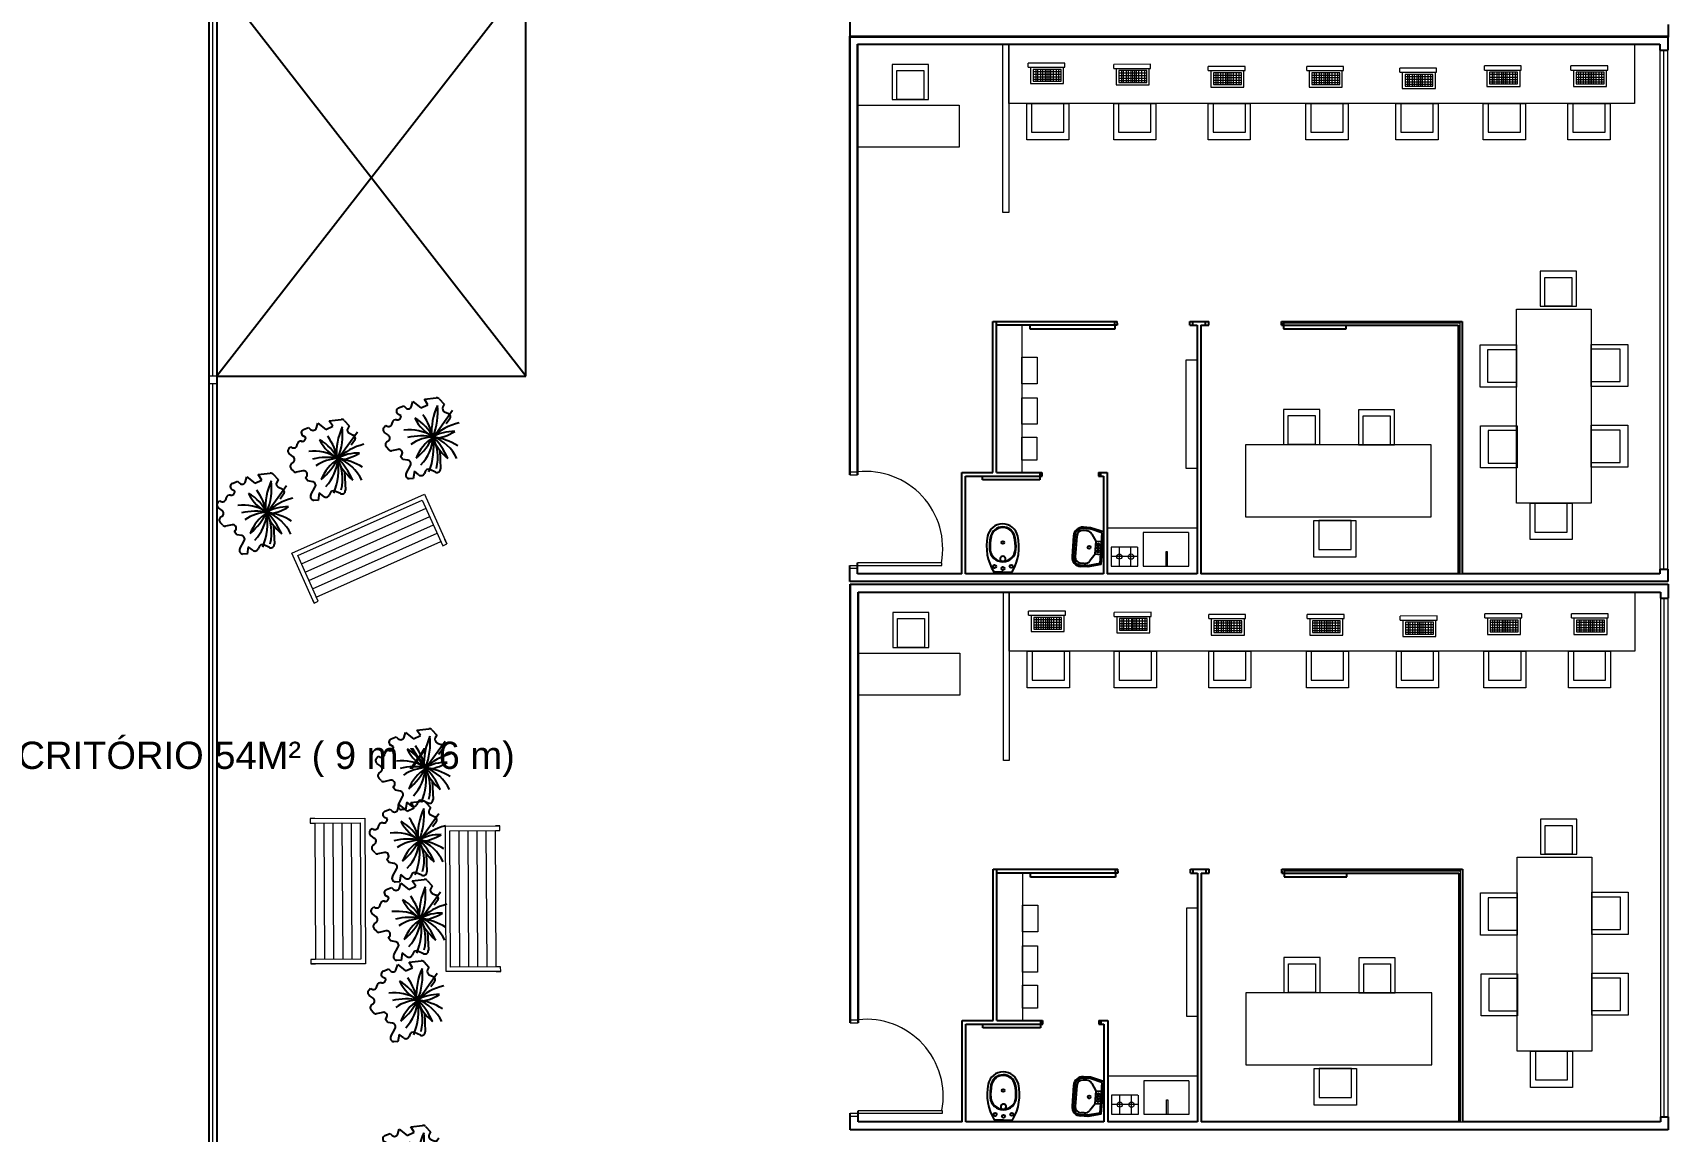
# Model space of a CAD drawing. Header units: metres. Extents: x 325024 to 7190115, y 7391967 to 10157759.
# Drawn here: x 326728.03 to 326746.02, y 7393251.43 to 7393263.52 of the extents above; entities that cross this region are included whole.
import ezdxf

# ---------------------------------------------------------------- set-up
doc = ezdxf.new("R2010")
doc.units = ezdxf.units.M
doc.layers.get('0').update_dxf_attribs({"lineweight": 18})
for name, color, linetype, lineweight in [('ESQUADRIA', 2, 'Continuous', 15), ('linagrossa', 7, 'Continuous', 25), ('MÓVEIS', 7, 'Continuous', 13), ('PISO', 254, 'Continuous', 9), ('VIDRO', 4, 'Continuous', 15)]:
    doc.layers.add(name, color=color, linetype=linetype, lineweight=lineweight)
for name, color, linetype in [('greeb', 92, 'Continuous'), ('HIDRAULICA', 3, 'Continuous'), ('PECAS', 2, 'Continuous'), ('TEXTO', 2, 'Continuous')]:
    doc.layers.add(name, color=color, linetype=linetype)
doc.styles.get("Standard").update_dxf_attribs({"font": 'arial.ttf'})

# ---------------------------------------------------------------- blocks, each defined once
blk = doc.blocks.new('new block.dwg vaso sanitario')
at = {"layer": 'PECAS', "color": 0}
for q in [(0, 95.742742), (0, -95.742742)]:
    blk.add_line((0, 0), q, dxfattribs=at)
for centre, radius in [((40.000002, 0), 17.500001), ((62.500003, 91.500003), 17.500001), ((325.000014, 0), 15.000001), ((62.500003, -91.500004), 17.500001)]:
    blk.add_circle(centre, radius, dxfattribs=at)
for centre, radius, start, end in [((7.500001, 95.742742), 7.5, 120.612911, 180), ((281.877309, -367.965429), 546.302538, 78.038978, 120.612911), ((257.500011, 0), 145.000006, 94.115245, 180), ((257.500011, 0), 145.000006, 180, 265.884755), ((257.500011, 0), 138.500006, 94.115245, 180), ((257.500011, 0), 138.500006, 180, 265.884755), ((145.000006, 0), 30.000001, 213.541951, 146.458049), ((282.97582, -354.084727), 500.00002, 77.754014, 94.115245), ((282.97582, -354.084727), 493.50002, 77.754014, 94.115245), ((359.829176, 0), 131.170844, 0, 77.754014), ((359.829176, 0), 131.170844, 282.245986, 0), ((359.829176, 0), 137.670844, 0, 77.754014), ((359.829176, 0), 137.670844, 282.245986, 0), ((359.829176, 0), 170.170846, 0, 78.038978), ((359.829176, 0), 170.170846, 281.961022, 0), ((7.500001, -95.742742), 7.5, 180, 239.387089), ((281.877309, 367.965428), 546.302538, 239.387089, 281.961022), ((282.97582, 354.084726), 500.00002, 265.884755, 282.245986), ((282.97582, 354.084726), 493.50002, 265.884755, 282.245986)]:
    blk.add_arc(centre, radius, start, end, dxfattribs=at)
blk = doc.blocks.new('pia de banheiro')
at = {"layer": 'HIDRAULICA', "color": 0}
for p, q in [((-1167.941, -47.098), (-1167.741, -47.048)), ((-1167.941, -47.598), (-1167.941, -47.098)), ((-1167.921, -47.113), (-1167.736, -47.067)), ((-1167.921, -47.582), (-1167.921, -47.113)), ((-1167.841, -47.248), (-1167.767, -47.141)), ((-1167.741, -47.048), (-1167.632, -47.048)), ((-1167.741, -47.068), (-1167.632, -47.068)), ((-1167.685, -47.098), (-1167.632, -47.098)), ((-1167.921, -47.248), (-1167.841, -47.248)), ((-1167.841, -47.248), (-1167.841, -47.448)), ((-1167.541, -47.506), (-1167.541, -47.189)), ((-1167.511, -47.506), (-1167.511, -47.189)), ((-1167.491, -47.506), (-1167.491, -47.189)), ((-1167.941, -47.598), (-1167.741, -47.648)), ((-1167.841, -47.448), (-1167.921, -47.448)), ((-1167.921, -47.582), (-1167.736, -47.628)), ((-1167.841, -47.448), (-1167.771, -47.553)), ((-1167.741, -47.628), (-1167.632, -47.628)), ((-1167.741, -47.648), (-1167.632, -47.648)), ((-1167.687, -47.598), (-1167.632, -47.598))]:
    blk.add_line(p, q, dxfattribs=at)
for centre, radius in [((-1167.881, -47.348), 0.0195), ((-1167.881, -47.298), 0.0183), ((-1167.881, -47.398), 0.0182), ((-1167.741, -47.348), 0.0234)]:
    blk.add_circle(centre, radius, dxfattribs=at)
for centre, radius, start, end in [((-1167.685, -47.198), 0.1, 90, 145.2405), ((-1167.632, -47.189), 0.141, 0, 90), ((-1167.632, -47.189), 0.121, 0, 90), ((-1167.632, -47.189), 0.0914, 0, 90), ((-1167.687, -47.498), 0.1, 213.7272, 270), ((-1167.632, -47.506), 0.0914, 270, 0), ((-1167.632, -47.506), 0.121, 270, 0), ((-1167.632, -47.506), 0.141, 270, 0)]:
    blk.add_arc(centre, radius, start, end, dxfattribs=at)
blk = doc.blocks.new('tree-pl-31')
at = {"color": 0, "linetype": 'ByBlock'}
for p, q in [((-0.025, 0.096), (-0.862, 0.508)), ((-0.607, 0.471), (-0.458, 0.392)), ((-1.118, 0.086), (-0.991, 0.248)), ((-0.991, 0.248), (-0.91, 0.222)), ((-0.783, 0.29), (-0.75, 0.409)), ((0.314, 0.334), (0.829, 0.44)), ((0.946, 0.317), (0.902, 0.145)), ((0.977, 0.023), (1.035, 0.01)), ((-1.042, -0.33), (-1.136, -0.004)), ((-0.905, -0.207), (-1.042, -0.33)), ((-0.926, -0.64), (-0.782, -0.388)), ((-0.782, -0.388), (-0.905, -0.207)), ((1.118, -0.503), (0.872, -0.418)), ((1.101, -0.136), (1.021, -0.279)), ((1.021, -0.279), (1.238, -0.279)), ((1.238, -0.279), (1.25, -0.398)), ((-0.787, -0.657), (-0.926, -0.64)), ((-0.761, -0.878), (-0.716, -0.812)), ((-0.679, -1.011), (-0.761, -0.878)), ((-0.472, -0.907), (-0.499, -0.99)), ((-0.446, -0.906), (-0.472, -0.907)), ((0.481, -0.835), (0.551, -1.015)), ((0.668, -0.734), (0.62, -0.71)), ((0.74, -0.655), (0.668, -0.734)), ((0.74, -0.513), (0.74, -0.655)), ((-0.214, -1.12), (-0.244, -1.12)), ((-0.14, -1.29), (-0.129, -1.269)), ((-0.077, -1.333), (-0.14, -1.29)), ((0.128, -1.175), (0.069, -1.294)), ((0.32, -1.182), (0.291, -1.15)), ((0.533, -1.094), (0.473, -1.174))]:
    blk.add_line(p, q, dxfattribs=at)
for centre, radius, start, end in [((-0.654, 0.383), 0.1, 62.1589, 164.5493), ((1.134, 1.495), 1.837, 204.0126, 231.1522), ((-1.182, -0.151), 1.219, 11.3557, 42.1465), ((0.929, 0.831), 1.219, 187.747, 218.9832), ((1.485, -0.961), 1.837, 121.9513, 146.5847), ((-1.047, 1.569), 1.837, 303.455, 328.0885), ((1.163, -0.151), 1.219, 124.5644, 168.6443), ((1.805, 0.115), 1.837, 157.6127, 180.8133), ((-1.04, 0.024), 0.1, 141.8627, 196.0799), ((-0.44, -1.708), 1.837, 77.3342, 105.4358), ((-0.44, 1.834), 1.837, 254.5642, 282.6658), ((-0.88, 0.317), 0.1, 252.2434, 344.5493), ((0.679, -1.616), 1.837, 111.5628, 134.1842), ((-1.181, 0.474), 1.219, 305.8088, 342.5666), ((0.68, -0.921), 1.219, 123.7318, 160.4895), ((1.083, -0.411), 1.219, 157.1271, 196.64), ((0.719, -0.892), 1.219, 84.3993, 129.2176), ((-0.565, -1.675), 1.837, 48.9632, 73.7627), ((1.163, 0.343), 1.219, 191.3557, 223.7531), ((1.805, 0.077), 1.837, 179.1867, 202.4381), ((0.558, -1.662), 1.837, 77.2147, 107.9912), ((0.114, -1.127), 1.219, 55.2433, 95.8223), ((0.895, 0.903), 1.219, 222.0761, 257.975), ((0.849, 0.342), 0.1, 345.7453, 101.5547), ((0.999, 0.121), 0.1, 165.7453, 257.3108), ((1.013, -0.088), 0.1, 330.9628, 77.3108), ((0.84, -0.513), 0.1, 71.0828, 180), ((1.151, -0.408), 0.1, 251.0828, 6.0047), ((-0.798, -0.756), 0.1, 325.8594, 83.2062), ((-0.442, -1.006), 0.1, 356.1557, 92.2923), ((0.574, -0.799), 0.1, 62.8336, 201.1591), ((-0.594, -0.959), 0.1, 211.5165, 342.0079), ((-0.242, -1.02), 0.1, 176.1557, 268.7537), ((-0.216, -1.22), 0.1, 330.5417, 88.7537), ((-0.021, -1.25), 0.1, 235.694, 333.9208), ((0.218, -1.219), 0.1, 43.0704, 153.9208), ((0.393, -1.113), 0.1, 223.0704, 322.8351), ((0.453, -1.034), 0.1, 322.8351, 10.9464)]:
    blk.add_arc(centre, radius, start, end, dxfattribs=at)
blk = doc.blocks.new('BANCO DE PRAÇA')
at = {"layer": 'MÓVEIS'}
for p, q in [((-1258.724, -31.249), (-1257.124, -31.249)), ((-1258.724, -31.849), (-1258.724, -31.249)), ((-1258.674, -31.299), (-1257.174, -31.299)), ((-1258.674, -31.849), (-1258.674, -31.299)), ((-1257.174, -31.299), (-1257.174, -31.849)), ((-1257.124, -31.249), (-1257.124, -31.849)), ((-1258.674, -31.399), (-1257.174, -31.399)), ((-1258.674, -31.499), (-1257.174, -31.499)), ((-1258.674, -31.599), (-1257.174, -31.599)), ((-1258.724, -31.799), (-1258.724, -31.849)), ((-1258.674, -31.699), (-1257.174, -31.699)), ((-1258.674, -31.799), (-1257.174, -31.799)), ((-1258.674, -31.849), (-1258.674, -31.799)), ((-1257.174, -31.799), (-1257.174, -31.849)), ((-1257.124, -31.849), (-1257.124, -31.799)), ((-1258.724, -31.849), (-1258.674, -31.849)), ((-1257.174, -31.849), (-1257.124, -31.849))]:
    blk.add_line(p, q, dxfattribs=at)

msp = doc.modelspace()

# ---------------------------------------------------------------- linework, layer by layer
at = {"layer": 'ESQUADRIA'}
for centre in [(326737.189, 7393257.845), (326737.195, 7393251.818)]:
    msp.add_arc(centre, 0.848, 349.3824, 95.9696, dxfattribs=at)
at = {"layer": 'linagrossa'}
for p, q in [((326729.964, 7393272.787), (326729.964, 7393230.036)), ((326730.052, 7393272.699), (326730.052, 7393230.16)), ((326733.45, 7393259.74), (326733.45, 7393272.699)), ((326733.45, 7393264.104), (326730.052, 7393259.74)), ((326733.45, 7393259.74), (326730.052, 7393264.104)), ((326730.052, 7393264.104), (326730.052, 7393238.891)), ((326737.018, 7393263.469), (326737.018, 7393263.649)), ((326737.014, 7393263.48), (326746.014, 7393263.48)), ((326737.014, 7393258.654), (326737.014, 7393263.48)), ((326737.014, 7393263.48), (326737.014, 7393258.654)), ((326746.018, 7393263.469), (326737.018, 7393263.469)), ((326746.014, 7393263.48), (326746.014, 7393263.326)), ((326746.018, 7393263.609), (326746.018, 7393263.469)), ((326737.101, 7393263.392), (326745.926, 7393263.392)), ((326737.101, 7393258.654), (326737.101, 7393263.392)), ((326737.101, 7393263.392), (326737.101, 7393258.654)), ((326745.926, 7393263.392), (326745.926, 7393263.326)), ((326745.926, 7393263.326), (326746.014, 7393263.326)), ((326738.588, 7393258.68), (326738.588, 7393260.343)), ((326738.588, 7393260.343), (326739.956, 7393260.343)), ((326738.629, 7393258.68), (326738.629, 7393260.343)), ((326739.956, 7393260.303), (326738.629, 7393260.303)), ((326738.999, 7393260.256), (326738.999, 7393260.303)), ((326739.93, 7393260.256), (326738.999, 7393260.256)), ((326739.93, 7393260.303), (326739.93, 7393260.343)), ((326739.93, 7393260.303), (326739.93, 7393260.256)), ((326739.956, 7393260.323), (326739.956, 7393260.343)), ((326739.956, 7393260.323), (326739.956, 7393260.303)), ((326740.756, 7393260.343), (326740.876, 7393260.343)), ((326740.756, 7393260.303), (326740.756, 7393260.343)), ((326740.756, 7393260.303), (326740.835, 7393260.303)), ((326740.787, 7393260.303), (326740.787, 7393260.343)), ((326740.835, 7393260.303), (326740.835, 7393257.567)), ((326740.876, 7393260.343), (326740.963, 7393260.343)), ((326740.876, 7393260.303), (326740.876, 7393257.567)), ((326740.876, 7393260.303), (326740.963, 7393260.303)), ((326740.929, 7393260.303), (326740.929, 7393260.343)), ((326740.963, 7393260.303), (326740.963, 7393260.343)), ((326741.763, 7393260.343), (326743.75, 7393260.343)), ((326741.763, 7393260.303), (326741.763, 7393260.343)), ((326741.763, 7393260.323), (326741.763, 7393260.323)), ((326741.763, 7393260.323), (326741.763, 7393260.303)), ((326741.763, 7393260.303), (326743.709, 7393260.303)), ((326741.787, 7393260.343), (326741.787, 7393260.303)), ((326741.787, 7393260.303), (326741.787, 7393260.26)), ((326741.787, 7393260.26), (326742.367, 7393260.26)), ((326742.367, 7393260.26), (326742.476, 7393260.26)), ((326742.476, 7393260.26), (326742.476, 7393260.303)), ((326743.709, 7393260.303), (326743.709, 7393257.567)), ((326743.75, 7393260.343), (326743.75, 7393257.567)), ((326730.052, 7393259.74), (326733.45, 7393259.74)), ((326738.247, 7393257.567), (326738.247, 7393258.68)), ((326738.247, 7393258.68), (326738.588, 7393258.68)), ((326738.288, 7393257.567), (326738.288, 7393258.639)), ((326738.288, 7393258.639), (326738.95, 7393258.639)), ((326738.474, 7393258.599), (326738.474, 7393258.639)), ((326738.629, 7393258.68), (326738.95, 7393258.68)), ((326738.95, 7393258.68), (326739.129, 7393258.68)), ((326738.95, 7393258.639), (326739.131, 7393258.639)), ((326739.107, 7393258.68), (326739.107, 7393258.639)), ((326739.107, 7393258.639), (326739.107, 7393258.599)), ((326739.129, 7393258.639), (326739.129, 7393258.68)), ((326739.129, 7393258.68), (326739.129, 7393258.639)), ((326739.75, 7393258.68), (326739.847, 7393258.68)), ((326739.75, 7393258.68), (326739.75, 7393258.639)), ((326739.75, 7393258.639), (326739.806, 7393258.639)), ((326739.771, 7393258.68), (326739.771, 7393258.639)), ((326739.806, 7393258.639), (326739.806, 7393257.567)), ((326739.847, 7393258.68), (326739.847, 7393257.567)), ((326739.107, 7393258.599), (326738.474, 7393258.599)), ((326737.014, 7393257.48), (326737.014, 7393257.659)), ((326737.101, 7393257.567), (326737.101, 7393257.688)), ((326738.247, 7393257.567), (326737.101, 7393257.567)), ((326739.806, 7393257.567), (326738.288, 7393257.567)), ((326740.835, 7393257.567), (326739.847, 7393257.567)), ((326743.709, 7393257.567), (326740.876, 7393257.567)), ((326745.926, 7393257.567), (326743.75, 7393257.567)), ((326745.926, 7393257.619), (326746.014, 7393257.619)), ((326745.926, 7393257.619), (326745.926, 7393257.567)), ((326746.014, 7393257.619), (326746.014, 7393257.48)), ((326746.014, 7393257.48), (326737.014, 7393257.48)), ((326737.019, 7393257.452), (326746.019, 7393257.452)), ((326737.019, 7393252.626), (326737.019, 7393257.452)), ((326737.019, 7393257.452), (326737.019, 7393252.626)), ((326737.107, 7393257.365), (326745.932, 7393257.365)), ((326737.107, 7393252.626), (326737.107, 7393257.365)), ((326737.107, 7393257.365), (326737.107, 7393252.626)), ((326745.932, 7393257.365), (326745.932, 7393257.298)), ((326746.019, 7393257.452), (326746.019, 7393257.298)), ((326745.932, 7393257.298), (326746.019, 7393257.298)), ((326738.593, 7393252.652), (326738.593, 7393254.316)), ((326738.593, 7393254.316), (326739.962, 7393254.316)), ((326738.634, 7393252.652), (326738.634, 7393254.316)), ((326739.936, 7393254.275), (326739.936, 7393254.316)), ((326739.962, 7393254.296), (326739.962, 7393254.316)), ((326739.962, 7393254.296), (326739.962, 7393254.275)), ((326740.762, 7393254.316), (326740.881, 7393254.316)), ((326740.762, 7393254.275), (326740.762, 7393254.316)), ((326740.793, 7393254.275), (326740.793, 7393254.316)), ((326740.881, 7393254.316), (326740.969, 7393254.316)), ((326740.935, 7393254.275), (326740.935, 7393254.316)), ((326740.969, 7393254.275), (326740.969, 7393254.316)), ((326741.769, 7393254.316), (326743.755, 7393254.316)), ((326741.769, 7393254.275), (326741.769, 7393254.316)), ((326741.769, 7393254.296), (326741.769, 7393254.296)), ((326741.769, 7393254.296), (326741.769, 7393254.275)), ((326741.792, 7393254.316), (326741.792, 7393254.275)), ((326743.755, 7393254.316), (326743.755, 7393251.54)), ((326739.962, 7393254.275), (326738.634, 7393254.275)), ((326739.004, 7393254.229), (326739.004, 7393254.275)), ((326739.936, 7393254.229), (326739.004, 7393254.229)), ((326739.936, 7393254.275), (326739.936, 7393254.229)), ((326740.762, 7393254.275), (326740.84, 7393254.275)), ((326740.84, 7393254.275), (326740.84, 7393251.54)), ((326740.881, 7393254.275), (326740.881, 7393251.54)), ((326740.881, 7393254.275), (326740.969, 7393254.275)), ((326741.769, 7393254.275), (326743.714, 7393254.275)), ((326741.792, 7393254.275), (326741.792, 7393254.233)), ((326741.792, 7393254.233), (326742.373, 7393254.233)), ((326742.373, 7393254.233), (326742.481, 7393254.233)), ((326742.481, 7393254.233), (326742.481, 7393254.275)), ((326743.714, 7393254.275), (326743.714, 7393251.54)), ((326738.252, 7393251.54), (326738.252, 7393252.652)), ((326738.252, 7393252.652), (326738.593, 7393252.652)), ((326738.293, 7393251.54), (326738.293, 7393252.611)), ((326738.293, 7393252.611), (326738.955, 7393252.611)), ((326738.48, 7393252.571), (326738.48, 7393252.611)), ((326739.112, 7393252.571), (326738.48, 7393252.571)), ((326738.634, 7393252.652), (326738.955, 7393252.652)), ((326738.955, 7393252.652), (326739.135, 7393252.652)), ((326738.955, 7393252.611), (326739.137, 7393252.611)), ((326739.112, 7393252.652), (326739.112, 7393252.611)), ((326739.112, 7393252.611), (326739.112, 7393252.571)), ((326739.135, 7393252.611), (326739.135, 7393252.652)), ((326739.135, 7393252.652), (326739.135, 7393252.611)), ((326739.755, 7393252.652), (326739.852, 7393252.652)), ((326739.755, 7393252.652), (326739.755, 7393252.611)), ((326739.755, 7393252.611), (326739.811, 7393252.611)), ((326739.776, 7393252.652), (326739.776, 7393252.611)), ((326739.811, 7393252.611), (326739.811, 7393251.54)), ((326739.852, 7393252.652), (326739.852, 7393251.54)), ((326737.019, 7393251.452), (326737.019, 7393251.632)), ((326737.107, 7393251.54), (326737.107, 7393251.661)), ((326745.932, 7393251.592), (326746.019, 7393251.592)), ((326745.932, 7393251.592), (326745.932, 7393251.54)), ((326746.019, 7393251.592), (326746.019, 7393251.452)), ((326746.019, 7393251.452), (326737.019, 7393251.452)), ((326738.252, 7393251.54), (326737.107, 7393251.54)), ((326739.811, 7393251.54), (326738.293, 7393251.54)), ((326740.84, 7393251.54), (326739.852, 7393251.54)), ((326743.714, 7393251.54), (326740.881, 7393251.54)), ((326745.932, 7393251.54), (326743.755, 7393251.54))]:
    msp.add_line(p, q, dxfattribs=at)
at = {"layer": 'PISO'}
for p, q in [((326738.763, 7393262.741), (326738.763, 7393263.392)), ((326745.646, 7393263.392), (326745.646, 7393262.741)), ((326739.381, 7393263.185), (326738.976, 7393263.183)), ((326738.976, 7393263.139), (326738.976, 7393263.183)), ((326738.976, 7393263.139), (326739.381, 7393263.139)), ((326739.003, 7393263.139), (326739.003, 7393262.958)), ((326739.34, 7393263.115), (326739.033, 7393263.115)), ((326739.033, 7393263.115), (326739.033, 7393262.986)), ((326739.06, 7393263.115), (326739.06, 7393262.986)), ((326739.083, 7393262.986), (326739.083, 7393263.115)), ((326739.111, 7393263.115), (326739.111, 7393262.986)), ((326739.138, 7393262.986), (326739.138, 7393263.115)), ((326739.163, 7393263.115), (326739.163, 7393262.986)), ((326739.186, 7393262.986), (326739.186, 7393263.115)), ((326739.207, 7393262.986), (326739.207, 7393263.115)), ((326739.226, 7393262.986), (326739.226, 7393263.115)), ((326739.254, 7393262.986), (326739.254, 7393263.115)), ((326739.287, 7393262.986), (326739.287, 7393263.115)), ((326739.316, 7393262.986), (326739.316, 7393263.115)), ((326739.34, 7393262.986), (326739.34, 7393263.115)), ((326739.367, 7393262.958), (326739.367, 7393263.139)), ((326739.381, 7393263.139), (326739.381, 7393263.185)), ((326740.323, 7393263.171), (326739.918, 7393263.169)), ((326739.918, 7393263.125), (326739.918, 7393263.169)), ((326739.918, 7393263.125), (326740.323, 7393263.125)), ((326739.946, 7393263.125), (326739.946, 7393262.944)), ((326740.31, 7393262.944), (326740.31, 7393263.125)), ((326740.323, 7393263.125), (326740.323, 7393263.171)), ((326741.364, 7393263.147), (326740.959, 7393263.145)), ((326740.959, 7393263.101), (326740.959, 7393263.145)), ((326741.364, 7393263.101), (326741.364, 7393263.147)), ((326742.446, 7393263.147), (326742.041, 7393263.145)), ((326742.041, 7393263.101), (326742.041, 7393263.145)), ((326742.446, 7393263.101), (326742.446, 7393263.147)), ((326743.471, 7393263.13), (326743.066, 7393263.129)), ((326743.066, 7393263.084), (326743.066, 7393263.129)), ((326743.471, 7393263.084), (326743.471, 7393263.13)), ((326744.401, 7393263.154), (326743.996, 7393263.153)), ((326743.996, 7393263.108), (326743.996, 7393263.153)), ((326743.996, 7393263.108), (326744.401, 7393263.108)), ((326744.024, 7393263.108), (326744.024, 7393262.928)), ((326744.388, 7393262.928), (326744.388, 7393263.108)), ((326744.401, 7393263.108), (326744.401, 7393263.154)), ((326745.353, 7393263.154), (326744.948, 7393263.153)), ((326744.948, 7393263.108), (326744.948, 7393263.153)), ((326744.948, 7393263.108), (326745.353, 7393263.108)), ((326744.976, 7393263.108), (326744.976, 7393262.928)), ((326745.34, 7393262.928), (326745.34, 7393263.108)), ((326745.353, 7393263.108), (326745.353, 7393263.154)), ((326739.003, 7393262.958), (326739.367, 7393262.958)), ((326739.34, 7393263.087), (326739.033, 7393263.087)), ((326739.033, 7393263.062), (326739.34, 7393263.062)), ((326739.34, 7393263.03), (326739.033, 7393263.03)), ((326739.033, 7393263.007), (326739.34, 7393263.007)), ((326739.033, 7393262.986), (326739.34, 7393262.986)), ((326739.946, 7393262.944), (326740.31, 7393262.944)), ((326740.282, 7393263.101), (326739.975, 7393263.101)), ((326739.975, 7393263.101), (326739.975, 7393262.972)), ((326740.282, 7393263.073), (326739.975, 7393263.073)), ((326739.975, 7393263.048), (326740.282, 7393263.048)), ((326740.282, 7393263.016), (326739.975, 7393263.016)), ((326739.975, 7393262.993), (326740.282, 7393262.993)), ((326739.975, 7393262.972), (326740.282, 7393262.972)), ((326740.002, 7393263.101), (326740.002, 7393262.972)), ((326740.026, 7393262.972), (326740.026, 7393263.101)), ((326740.054, 7393263.101), (326740.054, 7393262.972)), ((326740.081, 7393262.972), (326740.081, 7393263.101)), ((326740.106, 7393263.101), (326740.106, 7393262.972)), ((326740.129, 7393262.972), (326740.129, 7393263.101)), ((326740.149, 7393262.972), (326740.149, 7393263.101)), ((326740.169, 7393262.972), (326740.169, 7393263.101)), ((326740.196, 7393262.972), (326740.196, 7393263.101)), ((326740.229, 7393262.972), (326740.229, 7393263.101)), ((326740.259, 7393262.972), (326740.259, 7393263.101)), ((326740.282, 7393262.972), (326740.282, 7393263.101)), ((326740.959, 7393263.101), (326741.364, 7393263.101)), ((326740.986, 7393263.101), (326740.986, 7393262.92)), ((326741.323, 7393263.077), (326741.016, 7393263.077)), ((326741.016, 7393263.077), (326741.016, 7393262.948)), ((326741.323, 7393263.049), (326741.016, 7393263.049)), ((326741.016, 7393263.024), (326741.323, 7393263.024)), ((326741.323, 7393262.992), (326741.016, 7393262.992)), ((326741.016, 7393262.97), (326741.323, 7393262.97)), ((326741.016, 7393262.948), (326741.323, 7393262.948)), ((326741.043, 7393263.077), (326741.043, 7393262.948)), ((326741.066, 7393262.948), (326741.066, 7393263.077)), ((326741.094, 7393263.077), (326741.094, 7393262.948)), ((326741.121, 7393262.948), (326741.121, 7393263.077)), ((326741.147, 7393263.077), (326741.147, 7393262.948)), ((326741.169, 7393262.948), (326741.169, 7393263.077)), ((326741.19, 7393262.948), (326741.19, 7393263.077)), ((326741.209, 7393262.948), (326741.209, 7393263.077)), ((326741.237, 7393262.948), (326741.237, 7393263.077)), ((326741.27, 7393262.948), (326741.27, 7393263.077)), ((326741.299, 7393262.948), (326741.299, 7393263.077)), ((326741.323, 7393262.948), (326741.323, 7393263.077)), ((326741.351, 7393262.92), (326741.351, 7393263.101)), ((326742.041, 7393263.101), (326742.446, 7393263.101)), ((326742.069, 7393263.101), (326742.069, 7393262.92)), ((326742.406, 7393263.077), (326742.098, 7393263.077)), ((326742.098, 7393263.077), (326742.098, 7393262.948)), ((326742.406, 7393263.049), (326742.098, 7393263.049)), ((326742.098, 7393263.024), (326742.406, 7393263.024)), ((326742.406, 7393262.992), (326742.098, 7393262.992)), ((326742.098, 7393262.97), (326742.406, 7393262.97)), ((326742.098, 7393262.948), (326742.406, 7393262.948)), ((326742.125, 7393263.077), (326742.125, 7393262.948)), ((326742.149, 7393262.948), (326742.149, 7393263.077)), ((326742.177, 7393263.077), (326742.177, 7393262.948)), ((326742.204, 7393262.948), (326742.204, 7393263.077)), ((326742.229, 7393263.077), (326742.229, 7393262.948)), ((326742.252, 7393262.948), (326742.252, 7393263.077)), ((326742.272, 7393262.948), (326742.272, 7393263.077)), ((326742.292, 7393262.948), (326742.292, 7393263.077)), ((326742.32, 7393262.948), (326742.32, 7393263.077)), ((326742.353, 7393262.948), (326742.353, 7393263.077)), ((326742.382, 7393262.948), (326742.382, 7393263.077)), ((326742.406, 7393262.948), (326742.406, 7393263.077)), ((326742.433, 7393262.92), (326742.433, 7393263.101)), ((326743.066, 7393263.084), (326743.471, 7393263.084)), ((326743.093, 7393263.084), (326743.093, 7393262.904)), ((326743.43, 7393263.06), (326743.123, 7393263.06)), ((326743.123, 7393263.06), (326743.123, 7393262.932)), ((326743.43, 7393263.033), (326743.123, 7393263.033)), ((326743.123, 7393263.007), (326743.43, 7393263.007)), ((326743.43, 7393262.976), (326743.123, 7393262.976)), ((326743.123, 7393262.953), (326743.43, 7393262.953)), ((326743.123, 7393262.932), (326743.43, 7393262.932)), ((326743.15, 7393263.06), (326743.15, 7393262.932)), ((326743.174, 7393262.932), (326743.174, 7393263.06)), ((326743.201, 7393263.06), (326743.201, 7393262.932)), ((326743.228, 7393262.932), (326743.228, 7393263.06)), ((326743.254, 7393263.06), (326743.254, 7393262.932)), ((326743.276, 7393262.932), (326743.276, 7393263.06)), ((326743.297, 7393262.932), (326743.297, 7393263.06)), ((326743.316, 7393262.932), (326743.316, 7393263.06)), ((326743.344, 7393262.932), (326743.344, 7393263.06)), ((326743.377, 7393262.932), (326743.377, 7393263.06)), ((326743.406, 7393262.932), (326743.406, 7393263.06)), ((326743.43, 7393262.932), (326743.43, 7393263.06)), ((326743.458, 7393262.904), (326743.458, 7393263.084)), ((326744.024, 7393262.928), (326744.388, 7393262.928)), ((326744.361, 7393263.084), (326744.053, 7393263.084)), ((326744.053, 7393263.084), (326744.053, 7393262.956)), ((326744.361, 7393263.057), (326744.053, 7393263.057)), ((326744.053, 7393263.031), (326744.361, 7393263.031)), ((326744.361, 7393263), (326744.053, 7393263)), ((326744.053, 7393262.977), (326744.361, 7393262.977)), ((326744.053, 7393262.956), (326744.361, 7393262.956)), ((326744.08, 7393263.084), (326744.08, 7393262.956)), ((326744.104, 7393262.956), (326744.104, 7393263.084)), ((326744.132, 7393263.084), (326744.132, 7393262.956)), ((326744.159, 7393262.956), (326744.159, 7393263.084)), ((326744.184, 7393263.084), (326744.184, 7393262.956)), ((326744.207, 7393262.956), (326744.207, 7393263.084)), ((326744.227, 7393262.956), (326744.227, 7393263.084)), ((326744.247, 7393262.956), (326744.247, 7393263.084)), ((326744.275, 7393262.956), (326744.275, 7393263.084)), ((326744.308, 7393262.956), (326744.308, 7393263.084)), ((326744.337, 7393262.956), (326744.337, 7393263.084)), ((326744.361, 7393262.956), (326744.361, 7393263.084)), ((326744.976, 7393262.928), (326745.34, 7393262.928)), ((326745.312, 7393263.084), (326745.005, 7393263.084)), ((326745.005, 7393263.084), (326745.005, 7393262.956)), ((326745.312, 7393263.057), (326745.005, 7393263.057)), ((326745.005, 7393263.031), (326745.312, 7393263.031)), ((326745.312, 7393263), (326745.005, 7393263)), ((326745.005, 7393262.977), (326745.312, 7393262.977)), ((326745.005, 7393262.956), (326745.312, 7393262.956)), ((326745.032, 7393263.084), (326745.032, 7393262.956)), ((326745.056, 7393262.956), (326745.056, 7393263.084)), ((326745.084, 7393263.084), (326745.084, 7393262.956)), ((326745.111, 7393262.956), (326745.111, 7393263.084)), ((326745.136, 7393263.084), (326745.136, 7393262.956)), ((326745.159, 7393262.956), (326745.159, 7393263.084)), ((326745.179, 7393262.956), (326745.179, 7393263.084)), ((326745.199, 7393262.956), (326745.199, 7393263.084)), ((326745.227, 7393262.956), (326745.227, 7393263.084)), ((326745.259, 7393262.956), (326745.259, 7393263.084)), ((326745.289, 7393262.956), (326745.289, 7393263.084)), ((326745.312, 7393262.956), (326745.312, 7393263.084)), ((326740.986, 7393262.92), (326741.351, 7393262.92)), ((326742.069, 7393262.92), (326742.433, 7393262.92)), ((326743.093, 7393262.904), (326743.458, 7393262.904)), ((326745.646, 7393262.741), (326738.763, 7393262.741)), ((326737.014, 7393258.688), (326737.101, 7393258.688)), ((326737.014, 7393258.654), (326737.101, 7393258.654)), ((326739.847, 7393258.072), (326740.835, 7393258.072)), ((326740.74, 7393258.019), (326740.244, 7393258.019)), ((326740.244, 7393258.019), (326740.244, 7393257.65)), ((326740.744, 7393257.65), (326740.744, 7393258.019)), ((326740.18, 7393257.861), (326739.889, 7393257.861)), ((326739.889, 7393257.861), (326739.889, 7393257.651)), ((326740.184, 7393257.756), (326739.889, 7393257.756)), ((326739.98, 7393257.651), (326739.98, 7393257.861)), ((326740.108, 7393257.651), (326740.108, 7393257.861)), ((326740.184, 7393257.651), (326740.184, 7393257.861)), ((326740.494, 7393257.65), (326740.494, 7393257.81)), ((326740.494, 7393257.81), (326740.507, 7393257.81)), ((326740.507, 7393257.81), (326740.507, 7393257.65)), ((326737.014, 7393257.659), (326737.101, 7393257.659)), ((326737.014, 7393257.629), (326737.101, 7393257.629)), ((326738.028, 7393257.688), (326737.101, 7393257.688)), ((326737.101, 7393257.659), (326738.028, 7393257.659)), ((326738.028, 7393257.659), (326738.028, 7393257.688)), ((326739.889, 7393257.651), (326740.184, 7393257.651)), ((326740.244, 7393257.65), (326740.744, 7393257.65)), ((326738.769, 7393256.714), (326738.769, 7393257.365)), ((326745.652, 7393257.365), (326745.652, 7393256.714)), ((326739.386, 7393257.157), (326738.981, 7393257.156)), ((326738.981, 7393257.111), (326738.981, 7393257.156)), ((326738.981, 7393257.111), (326739.386, 7393257.111)), ((326739.009, 7393257.111), (326739.009, 7393256.931)), ((326739.345, 7393257.087), (326739.038, 7393257.087)), ((326739.038, 7393257.087), (326739.038, 7393256.959)), ((326739.345, 7393257.06), (326739.038, 7393257.06)), ((326739.038, 7393257.034), (326739.345, 7393257.034)), ((326739.345, 7393257.003), (326739.038, 7393257.003)), ((326739.065, 7393257.087), (326739.065, 7393256.959)), ((326739.089, 7393256.959), (326739.089, 7393257.087)), ((326739.117, 7393257.087), (326739.117, 7393256.959)), ((326739.144, 7393256.959), (326739.144, 7393257.087)), ((326739.169, 7393257.087), (326739.169, 7393256.959)), ((326739.192, 7393256.959), (326739.192, 7393257.087)), ((326739.212, 7393256.959), (326739.212, 7393257.087)), ((326739.232, 7393256.959), (326739.232, 7393257.087)), ((326739.259, 7393256.959), (326739.259, 7393257.087)), ((326739.292, 7393256.959), (326739.292, 7393257.087)), ((326739.322, 7393256.959), (326739.322, 7393257.087)), ((326739.345, 7393256.959), (326739.345, 7393257.087)), ((326739.373, 7393256.931), (326739.373, 7393257.111)), ((326739.386, 7393257.111), (326739.386, 7393257.157)), ((326740.329, 7393257.144), (326739.924, 7393257.142)), ((326739.924, 7393257.097), (326739.924, 7393257.142)), ((326739.924, 7393257.097), (326740.329, 7393257.097)), ((326739.951, 7393257.097), (326739.951, 7393256.917)), ((326740.288, 7393257.073), (326739.981, 7393257.073)), ((326739.981, 7393257.073), (326739.981, 7393256.945)), ((326740.288, 7393257.046), (326739.981, 7393257.046)), ((326739.981, 7393257.02), (326740.288, 7393257.02)), ((326740.288, 7393256.989), (326739.981, 7393256.989)), ((326740.008, 7393257.073), (326740.008, 7393256.945)), ((326740.031, 7393256.945), (326740.031, 7393257.073)), ((326740.059, 7393257.073), (326740.059, 7393256.945)), ((326740.086, 7393256.945), (326740.086, 7393257.073)), ((326740.112, 7393257.073), (326740.112, 7393256.945)), ((326740.134, 7393256.945), (326740.134, 7393257.073)), ((326740.155, 7393256.945), (326740.155, 7393257.073)), ((326740.174, 7393256.945), (326740.174, 7393257.073)), ((326740.202, 7393256.945), (326740.202, 7393257.073)), ((326740.235, 7393256.945), (326740.235, 7393257.073)), ((326740.264, 7393256.945), (326740.264, 7393257.073)), ((326740.288, 7393256.945), (326740.288, 7393257.073)), ((326740.316, 7393256.917), (326740.316, 7393257.097)), ((326740.329, 7393257.097), (326740.329, 7393257.144)), ((326741.369, 7393257.12), (326740.964, 7393257.118)), ((326740.964, 7393257.073), (326740.964, 7393257.118)), ((326740.964, 7393257.073), (326741.369, 7393257.073)), ((326740.992, 7393257.073), (326740.992, 7393256.893)), ((326741.328, 7393257.049), (326741.021, 7393257.049)), ((326741.021, 7393257.049), (326741.021, 7393256.921)), ((326741.328, 7393257.022), (326741.021, 7393257.022)), ((326741.021, 7393256.996), (326741.328, 7393256.996)), ((326741.048, 7393257.049), (326741.048, 7393256.921)), ((326741.072, 7393256.921), (326741.072, 7393257.049)), ((326741.1, 7393257.049), (326741.1, 7393256.921)), ((326741.127, 7393256.921), (326741.127, 7393257.049)), ((326741.152, 7393257.049), (326741.152, 7393256.921)), ((326741.175, 7393256.921), (326741.175, 7393257.049)), ((326741.195, 7393256.921), (326741.195, 7393257.049)), ((326741.215, 7393256.921), (326741.215, 7393257.049)), ((326741.243, 7393256.921), (326741.243, 7393257.049)), ((326741.275, 7393256.921), (326741.275, 7393257.049)), ((326741.305, 7393256.921), (326741.305, 7393257.049)), ((326741.328, 7393256.921), (326741.328, 7393257.049)), ((326741.356, 7393256.893), (326741.356, 7393257.073)), ((326741.369, 7393257.073), (326741.369, 7393257.12)), ((326742.452, 7393257.12), (326742.047, 7393257.118)), ((326742.047, 7393257.073), (326742.047, 7393257.118)), ((326742.047, 7393257.073), (326742.452, 7393257.073)), ((326742.075, 7393257.073), (326742.075, 7393256.893)), ((326742.411, 7393257.049), (326742.104, 7393257.049)), ((326742.104, 7393257.049), (326742.104, 7393256.921)), ((326742.411, 7393257.022), (326742.104, 7393257.022)), ((326742.104, 7393256.996), (326742.411, 7393256.996)), ((326742.131, 7393257.049), (326742.131, 7393256.921)), ((326742.155, 7393256.921), (326742.155, 7393257.049)), ((326742.182, 7393257.049), (326742.182, 7393256.921)), ((326742.209, 7393256.921), (326742.209, 7393257.049)), ((326742.235, 7393257.049), (326742.235, 7393256.921)), ((326742.258, 7393256.921), (326742.258, 7393257.049)), ((326742.278, 7393256.921), (326742.278, 7393257.049)), ((326742.298, 7393256.921), (326742.298, 7393257.049)), ((326742.325, 7393256.921), (326742.325, 7393257.049)), ((326742.358, 7393256.921), (326742.358, 7393257.049)), ((326742.388, 7393256.921), (326742.388, 7393257.049)), ((326742.411, 7393256.921), (326742.411, 7393257.049)), ((326742.439, 7393256.893), (326742.439, 7393257.073)), ((326742.452, 7393257.073), (326742.452, 7393257.12)), ((326743.476, 7393257.103), (326743.071, 7393257.101)), ((326743.071, 7393257.057), (326743.071, 7393257.101)), ((326743.071, 7393257.057), (326743.476, 7393257.057)), ((326743.099, 7393257.057), (326743.099, 7393256.877)), ((326743.436, 7393257.033), (326743.128, 7393257.033)), ((326743.128, 7393257.033), (326743.128, 7393256.904)), ((326743.436, 7393257.005), (326743.128, 7393257.005)), ((326743.156, 7393257.033), (326743.156, 7393256.904)), ((326743.179, 7393256.904), (326743.179, 7393257.033)), ((326743.207, 7393257.033), (326743.207, 7393256.904)), ((326743.234, 7393256.904), (326743.234, 7393257.033)), ((326743.259, 7393257.033), (326743.259, 7393256.904)), ((326743.282, 7393256.904), (326743.282, 7393257.033)), ((326743.302, 7393256.904), (326743.302, 7393257.033)), ((326743.322, 7393256.904), (326743.322, 7393257.033)), ((326743.35, 7393256.904), (326743.35, 7393257.033)), ((326743.383, 7393256.904), (326743.383, 7393257.033)), ((326743.412, 7393256.904), (326743.412, 7393257.033)), ((326743.436, 7393256.904), (326743.436, 7393257.033)), ((326743.463, 7393256.877), (326743.463, 7393257.057)), ((326743.476, 7393257.057), (326743.476, 7393257.103)), ((326744.407, 7393257.127), (326744.002, 7393257.125)), ((326744.002, 7393257.081), (326744.002, 7393257.125)), ((326744.002, 7393257.081), (326744.407, 7393257.081)), ((326744.03, 7393257.081), (326744.03, 7393256.9)), ((326744.366, 7393257.057), (326744.059, 7393257.057)), ((326744.059, 7393257.057), (326744.059, 7393256.928)), ((326744.366, 7393257.029), (326744.059, 7393257.029)), ((326744.059, 7393257.004), (326744.366, 7393257.004)), ((326744.086, 7393257.057), (326744.086, 7393256.928)), ((326744.11, 7393256.928), (326744.11, 7393257.057)), ((326744.137, 7393257.057), (326744.137, 7393256.928)), ((326744.164, 7393256.928), (326744.164, 7393257.057)), ((326744.19, 7393257.057), (326744.19, 7393256.928)), ((326744.213, 7393256.928), (326744.213, 7393257.057)), ((326744.233, 7393256.928), (326744.233, 7393257.057)), ((326744.253, 7393256.928), (326744.253, 7393257.057)), ((326744.28, 7393256.928), (326744.28, 7393257.057)), ((326744.313, 7393256.928), (326744.313, 7393257.057)), ((326744.342, 7393256.928), (326744.342, 7393257.057)), ((326744.366, 7393256.928), (326744.366, 7393257.057)), ((326744.394, 7393256.9), (326744.394, 7393257.081)), ((326744.407, 7393257.081), (326744.407, 7393257.127)), ((326745.359, 7393257.127), (326744.954, 7393257.125)), ((326744.954, 7393257.081), (326744.954, 7393257.125)), ((326744.954, 7393257.081), (326745.359, 7393257.081)), ((326744.981, 7393257.081), (326744.981, 7393256.9)), ((326745.318, 7393257.057), (326745.011, 7393257.057)), ((326745.011, 7393257.057), (326745.011, 7393256.928)), ((326745.318, 7393257.029), (326745.011, 7393257.029)), ((326745.011, 7393257.004), (326745.318, 7393257.004)), ((326745.038, 7393257.057), (326745.038, 7393256.928)), ((326745.062, 7393256.928), (326745.062, 7393257.057)), ((326745.089, 7393257.057), (326745.089, 7393256.928)), ((326745.116, 7393256.928), (326745.116, 7393257.057)), ((326745.142, 7393257.057), (326745.142, 7393256.928)), ((326745.164, 7393256.928), (326745.164, 7393257.057)), ((326745.185, 7393256.928), (326745.185, 7393257.057)), ((326745.204, 7393256.928), (326745.204, 7393257.057)), ((326745.232, 7393256.928), (326745.232, 7393257.057)), ((326745.265, 7393256.928), (326745.265, 7393257.057)), ((326745.294, 7393256.928), (326745.294, 7393257.057)), ((326745.318, 7393256.928), (326745.318, 7393257.057)), ((326745.346, 7393256.9), (326745.346, 7393257.081)), ((326745.359, 7393257.081), (326745.359, 7393257.127)), ((326739.009, 7393256.931), (326739.373, 7393256.931)), ((326739.038, 7393256.98), (326739.345, 7393256.98)), ((326739.038, 7393256.959), (326739.345, 7393256.959)), ((326739.951, 7393256.917), (326740.316, 7393256.917)), ((326739.981, 7393256.966), (326740.288, 7393256.966)), ((326739.981, 7393256.945), (326740.288, 7393256.945)), ((326740.992, 7393256.893), (326741.356, 7393256.893)), ((326741.328, 7393256.965), (326741.021, 7393256.965)), ((326741.021, 7393256.942), (326741.328, 7393256.942)), ((326741.021, 7393256.921), (326741.328, 7393256.921)), ((326742.075, 7393256.893), (326742.439, 7393256.893)), ((326742.411, 7393256.965), (326742.104, 7393256.965)), ((326742.104, 7393256.942), (326742.411, 7393256.942)), ((326742.104, 7393256.921), (326742.411, 7393256.921)), ((326743.099, 7393256.877), (326743.463, 7393256.877)), ((326743.128, 7393256.98), (326743.436, 7393256.98)), ((326743.436, 7393256.948), (326743.128, 7393256.948)), ((326743.128, 7393256.926), (326743.436, 7393256.926)), ((326743.128, 7393256.904), (326743.436, 7393256.904)), ((326744.03, 7393256.9), (326744.394, 7393256.9)), ((326744.366, 7393256.972), (326744.059, 7393256.972)), ((326744.059, 7393256.95), (326744.366, 7393256.95)), ((326744.059, 7393256.928), (326744.366, 7393256.928)), ((326744.981, 7393256.9), (326745.346, 7393256.9)), ((326745.318, 7393256.972), (326745.011, 7393256.972)), ((326745.011, 7393256.95), (326745.318, 7393256.95)), ((326745.011, 7393256.928), (326745.318, 7393256.928)), ((326745.652, 7393256.714), (326738.769, 7393256.714)), ((326737.019, 7393252.661), (326737.107, 7393252.661)), ((326737.019, 7393252.626), (326737.107, 7393252.626)), ((326739.852, 7393252.044), (326740.84, 7393252.044)), ((326740.746, 7393251.991), (326740.25, 7393251.991)), ((326740.25, 7393251.991), (326740.25, 7393251.623)), ((326740.749, 7393251.623), (326740.749, 7393251.991)), ((326740.185, 7393251.833), (326739.894, 7393251.833)), ((326739.894, 7393251.833), (326739.894, 7393251.623)), ((326739.985, 7393251.623), (326739.985, 7393251.833)), ((326740.114, 7393251.623), (326740.114, 7393251.833)), ((326740.19, 7393251.623), (326740.19, 7393251.833)), ((326740.5, 7393251.623), (326740.5, 7393251.782)), ((326740.5, 7393251.782), (326740.512, 7393251.782)), ((326740.512, 7393251.782), (326740.512, 7393251.623)), ((326737.019, 7393251.632), (326737.107, 7393251.632)), ((326737.019, 7393251.602), (326737.107, 7393251.602)), ((326738.034, 7393251.661), (326737.107, 7393251.661)), ((326737.107, 7393251.632), (326738.034, 7393251.632)), ((326738.034, 7393251.632), (326738.034, 7393251.661)), ((326740.19, 7393251.728), (326739.894, 7393251.728)), ((326739.894, 7393251.623), (326740.19, 7393251.623)), ((326740.25, 7393251.623), (326740.749, 7393251.623))]:
    msp.add_line(p, q, dxfattribs=at)
for points in [[(326737.881, 7393262.784), (326737.881, 7393263.169), (326737.481, 7393263.169), (326737.481, 7393262.784)], [(326737.533, 7393262.784), (326737.533, 7393263.101), (326737.829, 7393263.101), (326737.829, 7393262.784)], [(326738.219, 7393262.721), (326738.219, 7393262.26), (326737.101, 7393262.26), (326737.101, 7393262.721)], [(326739.424, 7393262.741), (326739.424, 7393262.34), (326738.961, 7393262.34), (326738.961, 7393262.741)], [(326739.015, 7393262.741), (326739.015, 7393262.423), (326739.37, 7393262.423), (326739.37, 7393262.741)], [(326740.382, 7393262.741), (326740.382, 7393262.34), (326739.919, 7393262.34), (326739.919, 7393262.741)], [(326739.972, 7393262.741), (326739.972, 7393262.423), (326740.328, 7393262.423), (326740.328, 7393262.741)], [(326741.421, 7393262.741), (326741.421, 7393262.34), (326740.958, 7393262.34), (326740.958, 7393262.741)], [(326741.011, 7393262.741), (326741.011, 7393262.423), (326741.367, 7393262.423), (326741.367, 7393262.741)], [(326742.496, 7393262.741), (326742.496, 7393262.34), (326742.033, 7393262.34), (326742.033, 7393262.741)], [(326742.086, 7393262.741), (326742.086, 7393262.423), (326742.442, 7393262.423), (326742.442, 7393262.741)], [(326743.486, 7393262.741), (326743.486, 7393262.34), (326743.023, 7393262.34), (326743.023, 7393262.741)], [(326743.077, 7393262.741), (326743.077, 7393262.423), (326743.432, 7393262.423), (326743.432, 7393262.741)], [(326744.448, 7393262.741), (326744.448, 7393262.34), (326743.984, 7393262.34), (326743.984, 7393262.741)], [(326744.038, 7393262.741), (326744.038, 7393262.423), (326744.393, 7393262.423), (326744.393, 7393262.741)], [(326745.379, 7393262.741), (326745.379, 7393262.34), (326744.915, 7393262.34), (326744.915, 7393262.741)], [(326744.969, 7393262.741), (326744.969, 7393262.423), (326745.324, 7393262.423), (326745.324, 7393262.741)], [(326745.008, 7393260.51), (326745.008, 7393260.895), (326744.609, 7393260.895), (326744.609, 7393260.51)], [(326744.661, 7393260.51), (326744.661, 7393260.827), (326744.957, 7393260.827), (326744.957, 7393260.51)], [(326744.349, 7393258.344), (326744.349, 7393260.476), (326745.171, 7393260.476), (326745.171, 7393258.344)], [(326738.629, 7393258.68), (326738.629, 7393260.303), (326738.909, 7393260.303), (326738.909, 7393258.68)], [(326744.351, 7393259.62), (326743.949, 7393259.62), (326743.949, 7393260.084), (326744.351, 7393260.084)], [(326745.171, 7393260.09), (326745.573, 7393260.09), (326745.573, 7393259.627), (326745.171, 7393259.627)], [(326738.909, 7393259.655), (326738.909, 7393259.95), (326739.077, 7393259.95), (326739.077, 7393259.655)], [(326740.717, 7393258.723), (326740.717, 7393259.92), (326740.835, 7393259.92), (326740.835, 7393258.723)], [(326744.351, 7393260.03), (326744.032, 7393260.03), (326744.032, 7393259.674), (326744.351, 7393259.674)], [(326745.171, 7393259.681), (326745.489, 7393259.681), (326745.489, 7393260.036), (326745.171, 7393260.036)], [(326738.909, 7393259.213), (326738.909, 7393259.501), (326739.075, 7393259.501), (326739.075, 7393259.213)], [(326742.184, 7393258.989), (326742.184, 7393259.374), (326741.785, 7393259.374), (326741.785, 7393258.989)], [(326743.009, 7393258.986), (326743.009, 7393259.371), (326742.61, 7393259.371), (326742.61, 7393258.986)], [(326741.837, 7393258.989), (326741.837, 7393259.306), (326742.133, 7393259.306), (326742.133, 7393258.989)], [(326742.662, 7393258.986), (326742.662, 7393259.303), (326742.958, 7393259.303), (326742.958, 7393258.986)], [(326744.357, 7393258.731), (326743.955, 7393258.731), (326743.955, 7393259.195), (326744.357, 7393259.195)], [(326745.171, 7393259.201), (326745.573, 7393259.201), (326745.573, 7393258.738), (326745.171, 7393258.738)], [(326745.171, 7393258.792), (326745.489, 7393258.792), (326745.489, 7393259.147), (326745.171, 7393259.147)], [(326738.909, 7393258.817), (326738.909, 7393259.068), (326739.073, 7393259.068), (326739.073, 7393258.817)], [(326743.412, 7393258.193), (326743.412, 7393258.986), (326741.368, 7393258.986), (326741.368, 7393258.193)], [(326744.357, 7393259.141), (326744.038, 7393259.141), (326744.038, 7393258.785), (326744.357, 7393258.785)], [(326744.961, 7393258.344), (326744.961, 7393257.943), (326744.498, 7393257.943), (326744.498, 7393258.344)], [(326744.551, 7393258.344), (326744.551, 7393258.026), (326744.907, 7393258.026), (326744.907, 7393258.344)], [(326742.583, 7393258.152), (326742.583, 7393257.75), (326742.12, 7393257.75), (326742.12, 7393258.152)], [(326742.173, 7393258.152), (326742.173, 7393257.834), (326742.529, 7393257.834), (326742.529, 7393258.152)], [(326737.886, 7393256.757), (326737.886, 7393257.142), (326737.487, 7393257.142), (326737.487, 7393256.757)], [(326737.539, 7393256.757), (326737.539, 7393257.073), (326737.835, 7393257.073), (326737.835, 7393256.757)], [(326738.225, 7393256.693), (326738.225, 7393256.233), (326737.107, 7393256.233), (326737.107, 7393256.693)], [(326739.43, 7393256.714), (326739.43, 7393256.312), (326738.967, 7393256.312), (326738.967, 7393256.714)], [(326739.02, 7393256.714), (326739.02, 7393256.395), (326739.376, 7393256.395), (326739.376, 7393256.714)], [(326740.388, 7393256.714), (326740.388, 7393256.312), (326739.924, 7393256.312), (326739.924, 7393256.714)], [(326739.978, 7393256.714), (326739.978, 7393256.395), (326740.333, 7393256.395), (326740.333, 7393256.714)], [(326741.426, 7393256.714), (326741.426, 7393256.312), (326740.963, 7393256.312), (326740.963, 7393256.714)], [(326741.017, 7393256.714), (326741.017, 7393256.395), (326741.372, 7393256.395), (326741.372, 7393256.714)], [(326742.502, 7393256.714), (326742.502, 7393256.312), (326742.038, 7393256.312), (326742.038, 7393256.714)], [(326742.092, 7393256.714), (326742.092, 7393256.395), (326742.447, 7393256.395), (326742.447, 7393256.714)], [(326743.492, 7393256.714), (326743.492, 7393256.312), (326743.029, 7393256.312), (326743.029, 7393256.714)], [(326743.082, 7393256.714), (326743.082, 7393256.395), (326743.438, 7393256.395), (326743.438, 7393256.714)], [(326744.453, 7393256.714), (326744.453, 7393256.312), (326743.99, 7393256.312), (326743.99, 7393256.714)], [(326744.043, 7393256.714), (326744.043, 7393256.395), (326744.399, 7393256.395), (326744.399, 7393256.714)], [(326745.384, 7393256.714), (326745.384, 7393256.312), (326744.921, 7393256.312), (326744.921, 7393256.714)], [(326744.975, 7393256.714), (326744.975, 7393256.395), (326745.33, 7393256.395), (326745.33, 7393256.714)], [(326745.014, 7393254.482), (326745.014, 7393254.867), (326744.615, 7393254.867), (326744.615, 7393254.482)], [(326744.666, 7393254.482), (326744.666, 7393254.799), (326744.963, 7393254.799), (326744.963, 7393254.482)], [(326744.355, 7393252.317), (326744.355, 7393254.448), (326745.177, 7393254.448), (326745.177, 7393252.317)], [(326738.634, 7393252.652), (326738.634, 7393254.275), (326738.915, 7393254.275), (326738.915, 7393252.652)], [(326744.356, 7393253.593), (326743.955, 7393253.593), (326743.955, 7393254.056), (326744.356, 7393254.056)], [(326744.356, 7393254.003), (326744.038, 7393254.003), (326744.038, 7393253.647), (326744.356, 7393253.647)], [(326745.177, 7393254.063), (326745.578, 7393254.063), (326745.578, 7393253.6), (326745.177, 7393253.6)], [(326745.177, 7393253.653), (326745.495, 7393253.653), (326745.495, 7393254.009), (326745.177, 7393254.009)], [(326738.915, 7393253.628), (326738.915, 7393253.922), (326739.083, 7393253.922), (326739.083, 7393253.628)], [(326740.722, 7393252.696), (326740.722, 7393253.893), (326740.84, 7393253.893), (326740.84, 7393252.696)], [(326738.915, 7393253.186), (326738.915, 7393253.474), (326739.081, 7393253.474), (326739.081, 7393253.186)], [(326742.19, 7393252.961), (326742.19, 7393253.346), (326741.791, 7393253.346), (326741.791, 7393252.961)], [(326741.842, 7393252.961), (326741.842, 7393253.278), (326742.139, 7393253.278), (326742.139, 7393252.961)], [(326743.015, 7393252.959), (326743.015, 7393253.344), (326742.616, 7393253.344), (326742.616, 7393252.959)], [(326742.668, 7393252.959), (326742.668, 7393253.276), (326742.964, 7393253.276), (326742.964, 7393252.959)], [(326738.915, 7393252.79), (326738.915, 7393253.041), (326739.079, 7393253.041), (326739.079, 7393252.79)], [(326744.362, 7393252.704), (326743.961, 7393252.704), (326743.961, 7393253.167), (326744.362, 7393253.167)], [(326744.362, 7393253.114), (326744.044, 7393253.114), (326744.044, 7393252.758), (326744.362, 7393252.758)], [(326745.177, 7393253.174), (326745.578, 7393253.174), (326745.578, 7393252.711), (326745.177, 7393252.711)], [(326745.177, 7393252.764), (326745.495, 7393252.764), (326745.495, 7393253.12), (326745.177, 7393253.12)], [(326743.417, 7393252.166), (326743.417, 7393252.959), (326741.373, 7393252.959), (326741.373, 7393252.166)], [(326744.966, 7393252.317), (326744.966, 7393251.916), (326744.503, 7393251.916), (326744.503, 7393252.317)], [(326744.557, 7393252.317), (326744.557, 7393251.999), (326744.912, 7393251.999), (326744.912, 7393252.317)], [(326742.589, 7393252.124), (326742.589, 7393251.723), (326742.125, 7393251.723), (326742.125, 7393252.124)], [(326742.179, 7393252.124), (326742.179, 7393251.806), (326742.534, 7393251.806), (326742.534, 7393252.124)]]:
    msp.add_lwpolyline(points, close=True, dxfattribs=at)
for centre, radius in [((326739.98, 7393257.756), 0.028), ((326740.108, 7393257.756), 0.0294), ((326739.985, 7393251.728), 0.028), ((326740.114, 7393251.728), 0.0294)]:
    msp.add_circle(centre, radius, dxfattribs=at)
at = {"layer": 'VIDRO'}
for p, q in [((326729.964, 7393259.74), (326729.964, 7393272.694)), ((326730.008, 7393259.74), (326730.008, 7393272.697)), ((326730.052, 7393272.699), (326730.052, 7393259.74)), ((326745.926, 7393263.326), (326745.926, 7393257.619)), ((326745.97, 7393257.619), (326745.97, 7393263.326)), ((326746.014, 7393257.619), (326746.014, 7393263.326)), ((326743.75, 7393260.343), (326741.787, 7393260.343)), ((326741.787, 7393260.343), (326741.787, 7393260.303)), ((326743.729, 7393260.323), (326741.787, 7393260.323)), ((326741.787, 7393260.303), (326743.709, 7393260.303)), ((326743.709, 7393260.303), (326743.709, 7393257.567)), ((326743.729, 7393260.303), (326743.729, 7393260.343)), ((326743.729, 7393257.567), (326743.729, 7393260.303)), ((326743.75, 7393257.567), (326743.75, 7393260.343)), ((326730.052, 7393259.74), (326729.964, 7393259.74)), ((326729.964, 7393243.611), (326729.964, 7393259.661)), ((326729.964, 7393259.661), (326730.052, 7393259.661)), ((326730.008, 7393243.611), (326730.008, 7393259.661)), ((326730.052, 7393259.661), (326730.052, 7393243.611)), ((326743.709, 7393257.567), (326743.75, 7393257.567)), ((326745.932, 7393257.298), (326745.932, 7393251.592)), ((326745.975, 7393251.592), (326745.975, 7393257.298)), ((326746.019, 7393251.592), (326746.019, 7393257.298)), ((326743.755, 7393254.316), (326741.792, 7393254.316)), ((326741.792, 7393254.316), (326741.792, 7393254.275)), ((326743.735, 7393254.296), (326741.792, 7393254.296)), ((326743.735, 7393254.275), (326743.735, 7393254.316)), ((326743.755, 7393251.54), (326743.755, 7393254.316)), ((326741.792, 7393254.275), (326743.714, 7393254.275)), ((326743.714, 7393254.275), (326743.714, 7393251.54)), ((326743.735, 7393251.54), (326743.735, 7393254.275)), ((326743.714, 7393251.54), (326743.755, 7393251.54))]:
    msp.add_line(p, q, dxfattribs=at)
for points in [[(326738.763, 7393263.392), (326738.763, 7393261.541), (326738.699, 7393261.541), (326738.699, 7393263.392)], [(326738.769, 7393257.365), (326738.769, 7393255.513), (326738.705, 7393255.513), (326738.705, 7393257.365)]]:
    msp.add_lwpolyline(points, close=True, dxfattribs=at)

# ---------------------------------------------------------------- block references
at = {"layer": 'greeb', "xscale": 0.387936940534017, "yscale": 0.387936940534017, "zscale": 0.387936940534017, "rotation": 260.7121855219883}
for p in [(326732.396, 7393259.067), (326731.349, 7393258.83), (326730.568, 7393258.238), (326732.313, 7393255.427), (326732.245, 7393254.632), (326732.262, 7393253.77), (326732.228, 7393252.874), (326732.245, 7393251.064)]:
    msp.add_blockref('tree-pl-31', p, dxfattribs=at)
at = {"layer": 'MÓVEIS'}
for p, rotation in [((327867.598, 7393799.295), 24.04970433303018), ((326769.399, 7391996.331), 270.2946197482891), ((326694.853, 7394511.737), 90.29461974828904)]:
    msp.add_blockref('BANCO DE PRAÇA', p, dxfattribs=dict(at, rotation=rotation))
at = {"layer": 'MÓVEIS', "xscale": 0.001000000000000001, "yscale": 0.001000000000000001, "zscale": 0.001000000000000001, "rotation": 90.50756282915698}
for p in [(326738.7, 7393257.585), (326738.706, 7393251.558)]:
    msp.add_blockref('new block.dwg vaso sanitario', p, dxfattribs=at)
at = {"layer": 'MÓVEIS', "color": 0, "xscale": 0.7210815143997571, "yscale": 0.7210815143997571, "zscale": 0.7210815143997571, "rotation": 175.871279256018}
for p in [(325897.338, 7393284.429), (325897.338, 7393278.384)]:
    msp.add_blockref('pia de banheiro', p, dxfattribs=at)

# ---------------------------------------------------------------- texts
at = {"layer": 'TEXTO'}
note = msp.add_mtext_dynamic_manual_height_columns('ESCRITÓRIO 54M² ( 9 m x 6 m)\\P', width=11.6613, gutter_width=12.5, heights=[0.246, 0], dxfattribs=dict(at, insert=(326703.138, 7393255.72), char_height=0.3, attachment_point=1))

doc.saveas('drawing.dxf')
